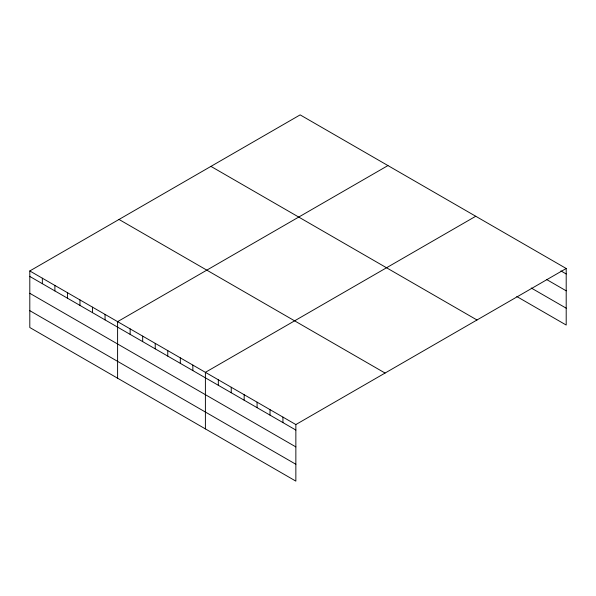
<?xml version="1.0" encoding="UTF-8"?>
<svg xmlns="http://www.w3.org/2000/svg" width="596" height="596" viewBox="0 0 596 596"><rect width="100%" height="100%" fill="white"/><g stroke="black" fill="none" stroke-linecap="round" stroke-linejoin="round"><path stroke-width="0.89" d="M566.2 268.483L300.146 114.879L29.8 270.957L29.8 327.517L295.854 481.121L295.854 424.561L566.2 268.483L566.2 325.043L516.792 296.517M387.944 165.569L117.598 321.646L117.598 378.207M475.742 216.259L205.397 372.336L205.397 428.897M560.881 270.897L566.2 273.966M546.435 279.412L566.2 290.826M531.23 288.002L566.2 308.184M210.932 166.381L476.986 319.992M119.014 219.455L385.068 373.059M29.8 270.957L295.854 424.561M29.8 276.447L295.854 430.051M29.8 293.299L295.854 446.903M29.8 310.665L295.854 464.269M282.936 417.103L282.936 422.594M270.01 409.646L270.01 415.129M257.085 402.181L257.085 407.671M244.166 394.723L244.166 400.207M231.241 387.258L231.241 392.749M218.322 379.801L218.322 385.284M192.851 365.095L192.851 370.585M180.312 357.853L180.312 363.344M167.767 350.612L167.767 356.103M155.228 343.37L155.228 348.861M142.682 336.129L142.682 341.62M130.144 328.888L130.144 334.378M105.052 314.405L105.052 319.896M92.514 307.163L92.514 312.654M79.968 299.922L79.968 305.413M67.43 292.681L67.43 298.171M54.884 285.439L54.884 290.93M42.346 278.198L42.346 283.689"/></g></svg>
